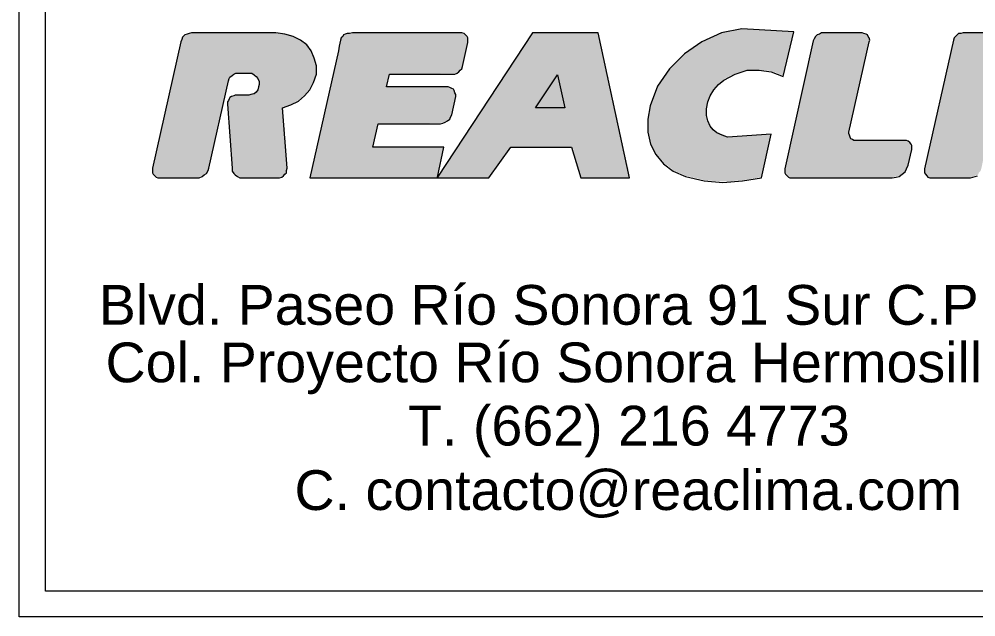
# Model space of a CAD drawing. Header units: metres. Extents: x -2 to 237, y -8 to 52.
# Drawn here: x 78.04 to 83.86, y 24.39 to 28.02 of the extents above; entities that cross this region are included whole.
import ezdxf

# ---------------------------------------------------------------- set-up
doc = ezdxf.new("R2010")
doc.units = ezdxf.units.M
doc.layers.get('0').update_dxf_attribs({"lineweight": 0})
doc.styles.add('PDF Helvetica', font='')
doc.styles.get('PDF Helvetica').set_extended_font_data('Helvetica')

msp = doc.modelspace()

# ---------------------------------------------------------------- hatches: boundary and pattern name
at = {"lineweight": 0, "transparency": 33554559}
for points in [[(81.8638, 27.3361), (81.8685, 27.3361), (81.8685, 27.3178), (81.8733, 27.3178), (81.8733, 27.2994), (81.878, 27.2994), (81.878, 27.2811), (81.882, 27.2811), (81.882, 27.2628), (81.8868, 27.2628), (81.8868, 27.2536), (81.8915, 27.2536), (81.8915, 27.2444), (81.8962, 27.2444), (81.8962, 27.2353), (81.9003, 27.2353), (81.9003, 27.2262), (81.905, 27.2262), (81.905, 27.217), (81.9097, 27.217), (81.9097, 27.2078), (81.9144, 27.2078), (81.9144, 27.1986), (81.9191, 27.1986), (81.9374, 27.1803), (81.9374, 27.1712), (81.9421, 27.1712), (81.9603, 27.1528), (81.9603, 27.1437), (81.9691, 27.1437), (81.9785, 27.1345), (81.988, 27.1299), (81.9967, 27.1207), (82.0062, 27.1161), (82.0197, 27.1024), (82.0332, 27.0979), (82.052, 27.0887), (82.0655, 27.0841), (82.0932, 27.0704), (82.1161, 27.0658), (82.2079, 27.0429), (82.2672, 27.0383), (82.3819, 27.0337), (82.3819, 27.0383), (82.4413, 27.0429), (82.473, 27.0475), (82.556, 27.0612), (82.5647, 27.0979), (82.5695, 27.1207), (82.5742, 27.1391), (82.5789, 27.162), (82.5829, 27.1803), (82.5877, 27.2032), (82.5924, 27.2216), (82.5971, 27.2444), (82.6018, 27.2628), (82.6059, 27.2857), (82.6153, 27.3224), (82.5512, 27.3224), (82.4824, 27.3178), (82.4183, 27.3132), (82.3401, 27.3086), (82.3401, 27.3132), (82.3313, 27.3178), (82.3178, 27.3224), (82.2989, 27.3315), (82.2854, 27.3361), (82.272, 27.3498), (82.2625, 27.3498), (82.2625, 27.359), (82.249, 27.3728), (82.2443, 27.3728), (82.2443, 27.3864), (82.2396, 27.3864), (82.2396, 27.3956), (82.2349, 27.3956), (82.2349, 27.4048), (82.2301, 27.4048), (82.2301, 27.4231), (82.2261, 27.4231), (82.2261, 27.4369), (82.2214, 27.4369), (82.2214, 27.4827), (82.2261, 27.5011), (82.2301, 27.5239), (82.2349, 27.5331), (82.2443, 27.5606), (82.249, 27.5651), (82.2531, 27.5743), (82.2578, 27.5789), (82.2672, 27.5973), (82.2902, 27.6202), (82.2949, 27.6293), (82.3037, 27.6339), (82.3266, 27.6568), (82.3907, 27.6889), (82.3954, 27.6935), (82.4136, 27.698), (82.4548, 27.7118), (82.5789, 27.7118), (82.6153, 27.7072), (82.643, 27.698), (82.6518, 27.6935), (82.6929, 27.6797), (82.6929, 27.698), (82.7071, 27.753), (82.7118, 27.776), (82.73, 27.8492), (82.7347, 27.8722), (82.7482, 27.9271), (82.7527, 27.9486), (82.7527, 27.95), (82.5189, 27.9638), (82.4136, 27.9638), (82.3907, 27.9592), (82.363, 27.9546), (82.3401, 27.95), (82.3131, 27.9454), (82.2672, 27.9225), (82.2531, 27.918), (82.2079, 27.8951), (82.1937, 27.8905), (82.1849, 27.8813), (82.1755, 27.8767), (82.1708, 27.8722), (82.162, 27.8676), (82.1573, 27.863), (82.1478, 27.8584), (82.1391, 27.8492), (82.1296, 27.8446), (82.1249, 27.84), (82.1161, 27.8355), (82.1114, 27.8309), (82.102, 27.8263), (82.0972, 27.8218), (82.0885, 27.8172), (81.9967, 27.7256), (81.992, 27.7164), (81.988, 27.7118), (81.9832, 27.7026), (81.9785, 27.698), (81.9738, 27.6889), (81.9691, 27.6843), (81.965, 27.6751), (81.9556, 27.6659), (81.9509, 27.6568), (81.9461, 27.6522), (81.9421, 27.6431), (81.9374, 27.6385), (81.9326, 27.6293), (81.9232, 27.6202), (81.9144, 27.5927), (81.9097, 27.5835), (81.905, 27.5697), (81.9003, 27.5606), (81.8915, 27.5331), (81.8868, 27.5239), (81.882, 27.5102), (81.878, 27.5011), (81.8638, 27.4186)], [(78.8491, 27.0887), (78.8538, 27.0887), (78.8538, 27.0795), (78.8585, 27.0795), (78.872, 27.0658), (78.8814, 27.0612), (79.1331, 27.0566), (79.1331, 27.0612), (79.1607, 27.0749), (79.1654, 27.0795), (79.1742, 27.0841), (79.1789, 27.0887), (79.1884, 27.107), (79.1931, 27.1207), (79.2019, 27.1574), (79.2066, 27.1803), (79.2113, 27.1986), (79.216, 27.2216), (79.2201, 27.2399), (79.2248, 27.2628), (79.2295, 27.2811), (79.2343, 27.304), (79.239, 27.3224), (79.243, 27.3453), (79.2477, 27.3636), (79.2525, 27.3864), (79.2612, 27.4231), (79.266, 27.4461), (79.2707, 27.4644), (79.2754, 27.4873), (79.2801, 27.5056), (79.2842, 27.5285), (79.2889, 27.5469), (79.2936, 27.5697), (79.2983, 27.5881), (79.3031, 27.611), (79.3071, 27.6293), (79.3118, 27.6522), (79.3166, 27.6659), (79.3213, 27.6751), (79.33, 27.6797), (79.3442, 27.6935), (79.4629, 27.6935), (79.4677, 27.6889), (79.4771, 27.6843), (79.4906, 27.6705), (79.4906, 27.6613), (79.4953, 27.6613), (79.4953, 27.6522), (79.5, 27.6522), (79.4953, 27.6156), (79.4906, 27.5973), (79.4859, 27.5881), (79.4771, 27.5789), (79.4677, 27.5743), (79.4494, 27.5697), (79.436, 27.5651), (79.3442, 27.5606), (79.33, 27.556), (79.3213, 27.5515), (79.3071, 27.5239), (79.3071, 27.5056), (79.3118, 27.5056), (79.3118, 27.4415), (79.3166, 27.4415), (79.3166, 27.3773), (79.3213, 27.3773), (79.3213, 27.3132), (79.326, 27.3132), (79.326, 27.249), (79.33, 27.249), (79.33, 27.1849), (79.3348, 27.1849), (79.3348, 27.0979), (79.3395, 27.0979), (79.3442, 27.0933), (79.3442, 27.0841), (79.3483, 27.0841), (79.353, 27.0795), (79.3624, 27.0749), (79.3671, 27.0704), (79.3759, 27.0658), (79.3806, 27.0612), (79.6235, 27.0566), (79.6235, 27.0612), (79.637, 27.0658), (79.6599, 27.0887), (79.6646, 27.107), (79.6694, 27.1803), (79.6646, 27.1803), (79.6646, 27.2399), (79.6599, 27.2399), (79.6599, 27.2994), (79.6559, 27.2994), (79.6559, 27.3636), (79.6511, 27.3636), (79.6511, 27.4231), (79.6464, 27.4231), (79.6464, 27.4827), (79.6417, 27.4873), (79.6829, 27.5011), (79.7469, 27.5331), (79.8023, 27.5881), (79.834, 27.6522), (79.8434, 27.6797), (79.8479, 27.7531), (79.8479, 27.7576), (79.8434, 27.7576), (79.8434, 27.7714), (79.8387, 27.7714), (79.8387, 27.7851), (79.834, 27.7851), (79.834, 27.7988), (79.8299, 27.7988), (79.8299, 27.808), (79.8252, 27.808), (79.8252, 27.8218), (79.8205, 27.8218), (79.8205, 27.8309), (79.8158, 27.8309), (79.8158, 27.84), (79.807, 27.8492), (79.8023, 27.8492), (79.8023, 27.8584), (79.7793, 27.8813), (79.7699, 27.8859), (79.7611, 27.8951), (79.7058, 27.9225), (79.6923, 27.9271), (79.6559, 27.9362), (79.6282, 27.9408), (79.0737, 27.9408), (79.0602, 27.9362), (79.046, 27.9317), (79.0325, 27.918), (79.0231, 27.8905), (79.0191, 27.8676), (79.0143, 27.8492), (79.0096, 27.8263), (79.0049, 27.808), (79.0002, 27.7851), (78.9914, 27.7484), (78.9867, 27.7256), (78.9819, 27.7072), (78.9772, 27.6843), (78.9732, 27.6659), (78.9685, 27.6431), (78.959, 27.6064), (78.9543, 27.5835), (78.9502, 27.5651), (78.9455, 27.5423), (78.9361, 27.5056), (78.9314, 27.4827), (78.9273, 27.4644), (78.9226, 27.4415), (78.9179, 27.4231), (78.9131, 27.4002), (78.9044, 27.3636), (78.8997, 27.3407), (78.8949, 27.3224), (78.8902, 27.2994), (78.8862, 27.2811), (78.8814, 27.2582), (78.872, 27.2216), (78.8673, 27.1986), (78.8632, 27.1803), (78.8585, 27.1574), (78.8491, 27.1207)], [(81.5663, 27.9225), (81.5663, 27.9408), (81.1629, 27.9408), (81.1582, 27.9362), (81.1535, 27.9271), (81.1494, 27.9225), (81.1447, 27.9134), (81.14, 27.9088), (81.1353, 27.8996), (81.1305, 27.8951), (81.1265, 27.8859), (81.1218, 27.8813), (81.117, 27.8722), (81.1123, 27.8676), (81.1083, 27.8584), (81.1036, 27.8538), (81.0988, 27.8446), (81.0941, 27.84), (81.0894, 27.8309), (81.0853, 27.8263), (81.0806, 27.8172), (81.0759, 27.8126), (81.0712, 27.8034), (81.0665, 27.7988), (81.0577, 27.7805), (81.053, 27.776), (81.0482, 27.7668), (81.0435, 27.7622), (81.0395, 27.753), (81.0348, 27.7484), (81.03, 27.7393), (81.0253, 27.7347), (81.0206, 27.7256), (81.0165, 27.721), (81.0118, 27.7118), (81.0071, 27.7072), (81.0024, 27.698), (80.9976, 27.6935), (80.9936, 27.6843), (80.9889, 27.6797), (80.9842, 27.6705), (80.9794, 27.6659), (80.9754, 27.6568), (80.9707, 27.6522), (80.9612, 27.6339), (80.9565, 27.6293), (80.9524, 27.6202), (80.9477, 27.6156), (80.943, 27.6064), (80.9383, 27.6018), (80.9336, 27.5927), (80.9295, 27.5881), (80.9248, 27.5789), (80.9201, 27.5743), (80.9153, 27.5651), (80.9106, 27.5606), (80.9066, 27.5515), (80.9019, 27.5469), (80.8971, 27.5377), (80.8924, 27.5331), (80.8884, 27.5239), (80.8836, 27.5193), (80.8789, 27.5102), (80.8742, 27.5056), (80.8654, 27.4873), (80.8607, 27.4827), (80.856, 27.4735), (80.8513, 27.4689), (80.8465, 27.4598), (80.8425, 27.4552), (80.8378, 27.4461), (80.833, 27.4415), (80.8283, 27.4323), (80.8236, 27.4277), (80.8196, 27.4186), (80.8148, 27.414), (80.8101, 27.4048), (80.8054, 27.4002), (80.8007, 27.391), (80.7966, 27.3864), (80.7919, 27.3773), (80.7872, 27.3728), (80.7824, 27.3636), (80.7784, 27.359), (80.769, 27.3407), (80.7642, 27.3361), (80.7595, 27.3269), (80.7555, 27.3224), (80.7507, 27.3132), (80.746, 27.3086), (80.7413, 27.2994), (80.7366, 27.2948), (80.7325, 27.2857), (80.7278, 27.2811), (80.7231, 27.272), (80.7184, 27.2674), (80.7136, 27.2582), (80.7096, 27.2536), (80.7049, 27.2444), (80.7001, 27.2399), (80.6954, 27.2307), (80.6907, 27.2262), (80.6867, 27.217), (80.6819, 27.2124), (80.6725, 27.194), (80.6684, 27.1895), (80.6637, 27.1803), (80.659, 27.1758), (80.6543, 27.1666), (80.6496, 27.162), (80.6455, 27.1528), (80.6408, 27.1482), (80.6361, 27.1391), (80.6313, 27.1345), (80.6266, 27.1253), (80.6226, 27.1207), (80.6178, 27.1115), (80.6131, 27.107), (80.6084, 27.0979), (80.6037, 27.0933), (80.5996, 27.0841), (80.5949, 27.0795), (80.5902, 27.0704), (80.5902, 27.0887), (80.6178, 27.2262), (80.6226, 27.2444), (80.1915, 27.249), (80.2009, 27.2857), (80.2057, 27.3086), (80.2097, 27.3269), (80.2144, 27.3498), (80.2239, 27.3864), (80.6037, 27.391), (80.6313, 27.4002), (80.6408, 27.4048), (80.6455, 27.4094), (80.6543, 27.414), (80.659, 27.4186), (80.6637, 27.4323), (80.6684, 27.4369), (80.6725, 27.4461), (80.6772, 27.4644), (80.6907, 27.5331), (80.6954, 27.5743), (80.6907, 27.5743), (80.6907, 27.5881), (80.6867, 27.5881), (80.6867, 27.5973), (80.6819, 27.6018), (80.6725, 27.6064), (80.659, 27.611), (80.2738, 27.6156), (80.2927, 27.6889), (80.6907, 27.6935), (80.7049, 27.698), (80.7325, 27.7256), (80.7366, 27.7393), (80.7413, 27.7576), (80.746, 27.7805), (80.7507, 27.7988), (80.7555, 27.8218), (80.7595, 27.84), (80.7642, 27.863), (80.769, 27.918), (80.746, 27.9408), (80.0498, 27.9408), (80.0222, 27.9362), (80.0127, 27.9317), (80.0087, 27.9225), (79.9992, 27.9134), (79.9945, 27.8996), (79.9858, 27.863), (79.981, 27.8355), (79.9763, 27.8126), (79.9716, 27.7942), (79.9669, 27.7714), (79.9628, 27.753), (79.9581, 27.7301), (79.9534, 27.7118), (79.9487, 27.6889), (79.9439, 27.6705), (79.9399, 27.6476), (79.9304, 27.611), (79.9257, 27.5881), (79.921, 27.5697), (79.9169, 27.5469), (79.9122, 27.5285), (79.9075, 27.5056), (79.9028, 27.4873), (79.8981, 27.4644), (79.8893, 27.4277), (79.8846, 27.4048), (79.8798, 27.3864), (79.8758, 27.3636), (79.8711, 27.3453), (79.8663, 27.3224), (79.8616, 27.304), (79.8569, 27.2811), (79.8481, 27.2444), (79.8434, 27.2216), (79.8387, 27.2032), (79.834, 27.1803), (79.8299, 27.162), (79.8252, 27.1391), (79.8205, 27.1207), (79.8158, 27.0979), (79.807, 27.0612), (80.8971, 27.0566), (80.8971, 27.0612), (80.9066, 27.0704), (80.9106, 27.0795), (80.9153, 27.0841), (80.9201, 27.0933), (80.9295, 27.1024), (80.9336, 27.1115), (80.9383, 27.1161), (80.943, 27.1253), (80.9524, 27.1345), (80.9565, 27.1437), (80.9612, 27.1482), (80.9659, 27.1574), (80.9707, 27.162), (80.9754, 27.1712), (80.9842, 27.1803), (80.9889, 27.1895), (80.9936, 27.194), (80.9976, 27.2032), (81.0071, 27.2124), (81.0118, 27.2216), (81.0165, 27.2262), (81.0206, 27.2353), (81.03, 27.2444), (81.4058, 27.2444), (81.4058, 27.2307), (81.4105, 27.2307), (81.4105, 27.217), (81.4152, 27.217), (81.4152, 27.1986), (81.4193, 27.1986), (81.4193, 27.1849), (81.424, 27.1849), (81.424, 27.1666), (81.4287, 27.1666), (81.4287, 27.1528), (81.4334, 27.1528), (81.4334, 27.1391), (81.4382, 27.1391), (81.4382, 27.1207), (81.4422, 27.1207), (81.4422, 27.107), (81.4469, 27.107), (81.4469, 27.0887), (81.4516, 27.0887), (81.4516, 27.0749), (81.4564, 27.0749), (81.4564, 27.0566), (81.7539, 27.0566), (81.7539, 27.0795), (81.7491, 27.0795), (81.7491, 27.1024), (81.7451, 27.1024), (81.7451, 27.1207), (81.7404, 27.1207), (81.7404, 27.1437), (81.7357, 27.1437), (81.7357, 27.162), (81.7309, 27.162), (81.7309, 27.1849), (81.7262, 27.1849), (81.7262, 27.2078), (81.7222, 27.2078), (81.7222, 27.2262), (81.7174, 27.2262), (81.7174, 27.249), (81.7127, 27.249), (81.7127, 27.2674), (81.708, 27.2674), (81.708, 27.2902), (81.7033, 27.2902), (81.7033, 27.3132), (81.6992, 27.3132), (81.6992, 27.3315), (81.6945, 27.3315), (81.6945, 27.3544), (81.6898, 27.3544), (81.6898, 27.3728), (81.6851, 27.3728), (81.6851, 27.3956), (81.6803, 27.3956), (81.6803, 27.4186), (81.6763, 27.4186), (81.6763, 27.4369), (81.6716, 27.4369), (81.6716, 27.4598), (81.6668, 27.4598), (81.6668, 27.4781), (81.6621, 27.4781), (81.6621, 27.5011), (81.6581, 27.5011), (81.6581, 27.5239), (81.6533, 27.5239), (81.6533, 27.5423), (81.6486, 27.5423), (81.6486, 27.5651), (81.6439, 27.5651), (81.6439, 27.5835), (81.6392, 27.5835), (81.6392, 27.6064), (81.6351, 27.6064), (81.6351, 27.6293), (81.6304, 27.6293), (81.6304, 27.6476), (81.6257, 27.6476), (81.6257, 27.6705), (81.621, 27.6705), (81.621, 27.6889), (81.6162, 27.6889), (81.6162, 27.7118), (81.6122, 27.7118), (81.6122, 27.7347), (81.6075, 27.7347), (81.6075, 27.753), (81.6028, 27.753), (81.6028, 27.776), (81.598, 27.776), (81.598, 27.7942), (81.5933, 27.7942), (81.5933, 27.8172), (81.5893, 27.8172), (81.5893, 27.84), (81.5845, 27.84), (81.5845, 27.8584), (81.5798, 27.8584), (81.5798, 27.8813), (81.5751, 27.8813), (81.5751, 27.8996), (81.5704, 27.8996), (81.5704, 27.9225)], [(82.9175, 27.9408), (82.9088, 27.9362), (82.8946, 27.9317), (82.8858, 27.9225), (82.8811, 27.9134), (82.8764, 27.9088), (82.8717, 27.8951), (82.8676, 27.8722), (82.8629, 27.8538), (82.8582, 27.8309), (82.8535, 27.8126), (82.8487, 27.7897), (82.8447, 27.7714), (82.84, 27.7484), (82.8352, 27.7301), (82.8305, 27.7072), (82.8258, 27.6889), (82.8218, 27.6659), (82.817, 27.6476), (82.8123, 27.6247), (82.8076, 27.6064), (82.8029, 27.5835), (82.7988, 27.5651), (82.7941, 27.5423), (82.7846, 27.5056), (82.7799, 27.4827), (82.7759, 27.4644), (82.7712, 27.4415), (82.7664, 27.4231), (82.7617, 27.4002), (82.7577, 27.3819), (82.7529, 27.359), (82.7482, 27.3407), (82.7435, 27.3178), (82.7388, 27.2994), (82.7347, 27.2766), (82.73, 27.2582), (82.7253, 27.2353), (82.7206, 27.217), (82.7158, 27.194), (82.7118, 27.1758), (82.7071, 27.1528), (82.6976, 27.1161), (82.6976, 27.0887), (82.7023, 27.0887), (82.7023, 27.0795), (82.7071, 27.0795), (82.7206, 27.0658), (82.73, 27.0612), (83.3527, 27.0566), (83.3527, 27.0612), (83.3756, 27.0658), (83.3945, 27.0704), (83.4033, 27.0749), (83.4127, 27.0841), (83.4215, 27.0887), (83.4309, 27.0979), (83.4444, 27.1253), (83.4491, 27.1391), (83.4673, 27.2124), (83.4719, 27.2611), (83.4719, 27.2629), (83.4491, 27.2857), (83.1193, 27.2902), (83.1098, 27.2948), (83.101, 27.2948), (83.101, 27.304), (83.0963, 27.304), (83.0963, 27.3178), (83.0916, 27.3178), (83.0916, 27.3269), (83.0875, 27.3269), (83.0875, 27.3407), (83.0963, 27.3773), (83.101, 27.4002), (83.1058, 27.4186), (83.1098, 27.4415), (83.1145, 27.4598), (83.1193, 27.4827), (83.124, 27.5011), (83.1287, 27.5239), (83.1375, 27.5606), (83.1422, 27.5835), (83.1469, 27.6018), (83.1516, 27.6247), (83.1557, 27.6431), (83.1604, 27.6659), (83.1651, 27.6843), (83.1698, 27.7072), (83.1786, 27.7438), (83.1833, 27.7668), (83.1881, 27.7851), (83.1928, 27.808), (83.1968, 27.8263), (83.2015, 27.8492), (83.2063, 27.8676), (83.211, 27.8905), (83.2157, 27.9088), (83.211, 27.9088), (83.211, 27.918), (83.2063, 27.918), (83.2063, 27.9271), (83.2015, 27.9317), (83.1928, 27.9362), (83.1786, 27.9408)], [(83.5544, 27.1345), (83.5496, 27.1161), (83.5496, 27.0887), (83.5544, 27.0887), (83.5544, 27.0795), (83.5591, 27.0795), (83.5685, 27.0704), (83.5685, 27.0612), (83.582, 27.0612), (83.8296, 27.0566), (83.8296, 27.0612), (83.8707, 27.0749), (83.8755, 27.0795), (83.8795, 27.0887), (83.889, 27.0979), (83.8937, 27.1115), (83.8984, 27.1299), (83.9025, 27.1528), (83.9072, 27.1712), (83.9119, 27.194), (83.9166, 27.2124), (83.9213, 27.2353), (83.9254, 27.2536), (83.9348, 27.2994), (83.9396, 27.3178), (83.9443, 27.3407), (83.9483, 27.359), (83.953, 27.3819), (83.9578, 27.4002), (83.9672, 27.4461), (83.9713, 27.4644), (83.976, 27.4873), (83.9807, 27.5056), (83.9854, 27.5285), (83.9895, 27.5469), (83.9989, 27.5927), (84.0036, 27.611), (84.0084, 27.6339), (84.0124, 27.6522), (84.0171, 27.6751), (84.0219, 27.6935), (84.0313, 27.7393), (84.0354, 27.7576), (84.0401, 27.7805), (84.0448, 27.7988), (84.0495, 27.8218), (84.0542, 27.84), (84.0674, 27.9069), (84.0674, 27.9088), (84.063, 27.9088), (84.063, 27.918), (84.0583, 27.918), (84.0583, 27.9271), (84.0495, 27.9362), (84.0401, 27.9408), (83.7696, 27.9408), (83.7513, 27.9362), (83.7284, 27.9134), (83.7244, 27.8996), (83.7196, 27.8767), (83.7149, 27.8584), (83.7102, 27.8355), (83.7055, 27.8172), (83.7014, 27.7942), (83.6967, 27.776), (83.692, 27.753), (83.6873, 27.7347), (83.6825, 27.7118), (83.6785, 27.6935), (83.6738, 27.6705), (83.669, 27.6522), (83.6643, 27.6293), (83.6596, 27.611), (83.6556, 27.5881), (83.6508, 27.5697), (83.6461, 27.5469), (83.6414, 27.5285), (83.6373, 27.5056), (83.6326, 27.4873), (83.6279, 27.4644), (83.6232, 27.4461), (83.6185, 27.4231), (83.6144, 27.4048), (83.6097, 27.3819), (83.605, 27.3636), (83.6002, 27.3407), (83.5955, 27.3224), (83.5915, 27.2994), (83.5867, 27.2811), (83.582, 27.2582), (83.5773, 27.2399), (83.5726, 27.217), (83.5685, 27.1986), (83.5638, 27.1758), (83.5591, 27.1574)]]:
    msp.add_hatch(color=256, dxfattribs=at).paths.add_polyline_path(points)

# ---------------------------------------------------------------- linework, layer by layer
at = {"lineweight": 0}
for points in [[(78.0382, 24.3855), (78.0382, 32.7058), (86.9267, 32.7058), (86.9267, 24.3855)], [(78.1987, 24.5413), (78.1987, 32.55), (86.7661, 32.55), (86.7661, 24.5413)], [(82.4366, 27.9638), (82.3131, 27.9408), (82.1937, 27.8859), (82.0885, 27.8126), (81.9967, 27.721), (81.9232, 27.6156), (81.878, 27.4965), (81.8638, 27.414), (81.8638, 27.3361), (81.882, 27.2628), (81.9144, 27.1986), (81.9603, 27.1437), (82.0197, 27.0979), (82.0932, 27.0658), (82.2079, 27.0383), (82.3219, 27.0291), (82.4413, 27.0383), (82.556, 27.0566), (82.6153, 27.3224), (82.3495, 27.304), (82.3178, 27.3178), (82.2854, 27.3315), (82.2625, 27.3498), (82.2443, 27.3728), (82.2301, 27.4048), (82.2214, 27.4369), (82.2214, 27.4781), (82.2301, 27.5193), (82.2443, 27.556), (82.2672, 27.5927), (82.2949, 27.6247), (82.3266, 27.6522), (82.3954, 27.6889), (82.4689, 27.7118), (82.5418, 27.7118), (82.6153, 27.7026), (82.6889, 27.6751), (82.7529, 27.9454)], [(79.3395, 27.9408), (79.0872, 27.9408), (79.0737, 27.9362), (79.0602, 27.9317), (79.046, 27.9271), (79.0325, 27.9134), (79.0278, 27.8996), (79.0231, 27.8859), (78.8491, 27.1161), (78.8491, 27.1024), (78.8491, 27.0887), (78.8538, 27.0795), (78.8632, 27.0704), (78.872, 27.0612), (78.8814, 27.0566), (78.8949, 27.0566), (79.1148, 27.0566), (79.1331, 27.0566), (79.1513, 27.0658), (79.1654, 27.0749), (79.1789, 27.0841), (79.1884, 27.1024), (79.1931, 27.1161), (79.3118, 27.6476), (79.3166, 27.6613), (79.3213, 27.6705), (79.3348, 27.6797), (79.3442, 27.6889), (79.3577, 27.6935), (79.3712, 27.6935), (79.4542, 27.6935), (79.4677, 27.6843), (79.4812, 27.6751), (79.4906, 27.6613), (79.5, 27.6431), (79.5, 27.6247), (79.4953, 27.611), (79.4906, 27.5927), (79.4812, 27.5789), (79.4677, 27.5697), (79.4494, 27.5651), (79.436, 27.5606), (79.353, 27.5606), (79.3442, 27.556), (79.33, 27.5515), (79.3213, 27.5469), (79.3166, 27.5377), (79.3118, 27.5285), (79.3071, 27.5193), (79.3071, 27.5056), (79.3348, 27.1161), (79.3348, 27.0979), (79.3442, 27.0841), (79.353, 27.0749), (79.3671, 27.0658), (79.3806, 27.0566), (79.3941, 27.0566), (79.614, 27.0566), (79.6235, 27.0566), (79.637, 27.0612), (79.6464, 27.0704), (79.6559, 27.0795), (79.6646, 27.0887), (79.6646, 27.1024), (79.6694, 27.1161), (79.6417, 27.4827), (79.6923, 27.5011), (79.7382, 27.5239), (79.7746, 27.556), (79.807, 27.5927), (79.8299, 27.6385), (79.8481, 27.6889), (79.8481, 27.7393), (79.834, 27.7851), (79.8158, 27.8309), (79.7888, 27.8676), (79.7517, 27.8951), (79.7058, 27.918), (79.6559, 27.9317), (79.6006, 27.9408)], [(79.981, 27.8309), (79.807, 27.0566), (80.8971, 27.0566), (81.03, 27.2444), (81.4011, 27.2444), (81.4564, 27.0566), (81.7539, 27.0566), (81.5616, 27.9408), (81.1629, 27.9408), (80.5855, 27.0612), (80.6226, 27.2444), (80.1915, 27.2444), (80.2239, 27.3864), (80.6037, 27.3864), (80.6178, 27.391), (80.6313, 27.3956), (80.6455, 27.4048), (80.659, 27.414), (80.6637, 27.4277), (80.6725, 27.4415), (80.6954, 27.5515), (80.6954, 27.5651), (80.6907, 27.5743), (80.6867, 27.5881), (80.6819, 27.5973), (80.6725, 27.6018), (80.659, 27.6064), (80.6496, 27.611), (80.2738, 27.611), (80.2927, 27.6889), (80.6772, 27.6889), (80.6907, 27.6889), (80.7049, 27.6935), (80.7136, 27.7026), (80.7231, 27.7118), (80.7325, 27.721), (80.7366, 27.7347), (80.769, 27.8813), (80.769, 27.8951), (80.769, 27.9088), (80.7642, 27.918), (80.7555, 27.9271), (80.746, 27.9362), (80.7325, 27.9408), (80.7231, 27.9408), (80.1139, 27.9408), (80.0863, 27.9408), (80.068, 27.9408), (80.0498, 27.9362), (80.0357, 27.9362), (80.0222, 27.9317), (80.0127, 27.9271), (80.0087, 27.918), (79.9992, 27.9088), (79.9945, 27.8951), (79.9898, 27.8767), (79.9858, 27.8584)], [(83.0875, 27.3361), (83.211, 27.8859), (83.2157, 27.8951), (83.211, 27.9088), (83.2063, 27.918), (83.2015, 27.9271), (83.1928, 27.9317), (83.1786, 27.9362), (83.1698, 27.9408), (82.9358, 27.9408), (82.9223, 27.9408), (82.9088, 27.9317), (82.8946, 27.9271), (82.8858, 27.918), (82.8764, 27.9042), (82.8717, 27.8905), (82.6976, 27.1115), (82.6976, 27.0979), (82.6976, 27.0887), (82.7023, 27.0795), (82.7118, 27.0704), (82.7206, 27.0612), (82.73, 27.0566), (82.7388, 27.0566), (83.3527, 27.0566), (83.3756, 27.0612), (83.3945, 27.0658), (83.4127, 27.0795), (83.4309, 27.0933), (83.4397, 27.1115), (83.4491, 27.1345), (83.4721, 27.2307), (83.4721, 27.2444), (83.4721, 27.2536), (83.4673, 27.2628), (83.4586, 27.272), (83.4491, 27.2811), (83.4397, 27.2857), (83.4262, 27.2857), (83.1327, 27.2857), (83.1193, 27.2857), (83.1098, 27.2902), (83.101, 27.2948), (83.0963, 27.304), (83.0916, 27.3178), (83.0875, 27.3269)], [(81.314, 27.6843), (81.3599, 27.4827), (81.1811, 27.4827)]]:
    msp.add_lwpolyline(points, close=True, dxfattribs=at)
msp.add_lwpolyline([(84.0171, 27.9408), (83.7837, 27.9408), (83.7696, 27.9362), (83.7561, 27.9362), (83.7466, 27.9271), (83.7379, 27.918), (83.7284, 27.9088), (83.7244, 27.8951), (83.5496, 27.1115), (83.5496, 27.0979), (83.5496, 27.0887), (83.5544, 27.0795), (83.5638, 27.0704), (83.5685, 27.0612), (83.582, 27.0566), (83.5915, 27.0566), (83.8296, 27.0566), (83.8431, 27.0612), (83.8573, 27.0658), (83.8707, 27.0704)], dxfattribs=at)

# ---------------------------------------------------------------- texts
at = {"lineweight": 0, "char_height": 0.242017, "attachment_point": 4, "style": 'PDF Helvetica'}
for s, insert in [('Blvd. Paseo Río Sonora 91 Sur C.P. 83270', (78.5229, 26.2826)), ('Col. Proyecto Río Sonora Hermosillo, Son.', (78.5642, 25.8977)), ('T. (662) 216 4773', (80.406, 25.5129)), ('C. contacto@reaclima.com', (79.7142, 25.1326))]:
    msp.add_mtext(s, dxfattribs=dict(at, insert=insert))

doc.saveas('drawing.dxf')
